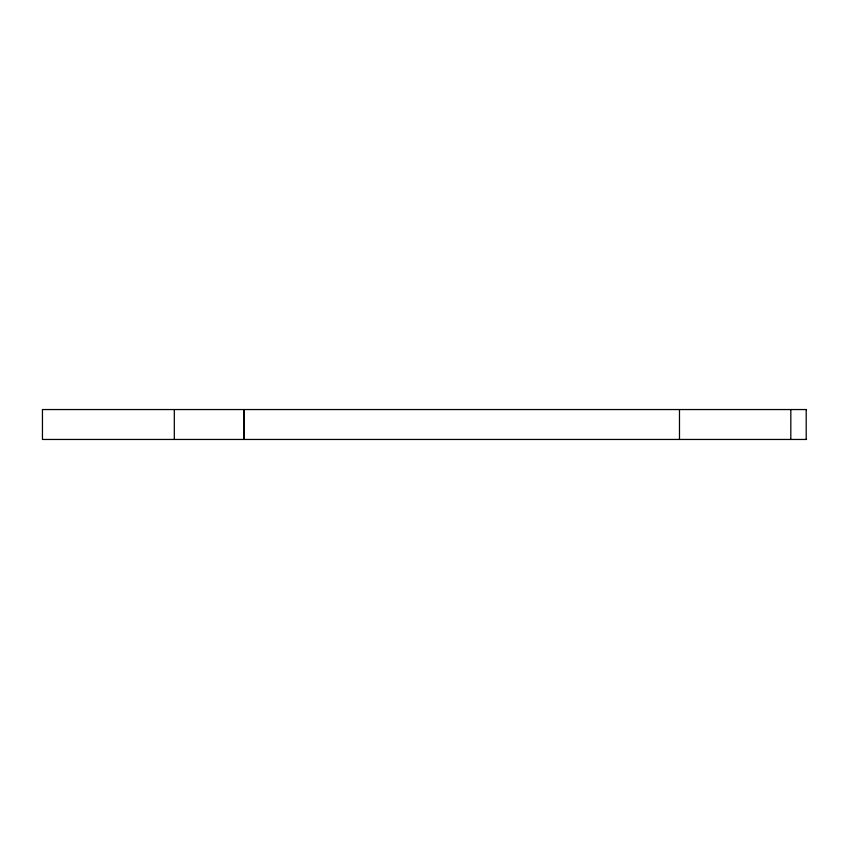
<?xml version="1.0" encoding="UTF-8"?>
<svg xmlns="http://www.w3.org/2000/svg" width="849" height="849" viewBox="0 0 849 849"><rect width="100%" height="100%" fill="white"/><g stroke="black" fill="none" stroke-linecap="round" stroke-linejoin="round"><path stroke-width="1.27" d="M806.55 409.547L42.45 409.547L42.45 439.453L806.55 439.453M806.21 409.547L806.21 439.453M790.833 409.547L790.812 439.453M679.487 409.547L679.487 439.453M244.332 409.547L244.332 439.453M243.96 409.547L243.96 439.453M174.31 409.547L174.31 439.453"/></g></svg>
